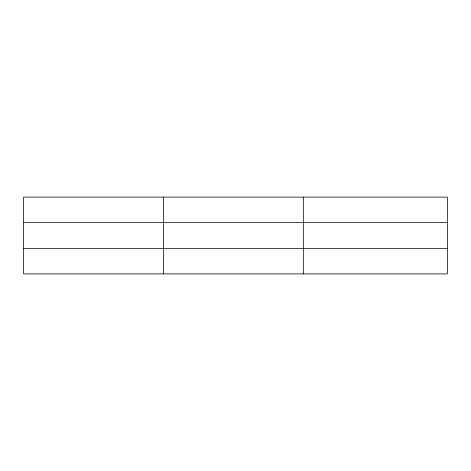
<?xml version="1.0" encoding="UTF-8"?>
<svg xmlns="http://www.w3.org/2000/svg" width="471" height="471" viewBox="0 0 471 471"><rect width="100%" height="100%" fill="white"/><g stroke="black" fill="none" stroke-linecap="round" stroke-linejoin="round"><path stroke-width="0.71" d="M163.437 273.892L163.437 197.108M303.324 273.892L303.324 197.108M447.45 248.553L447.45 273.892L23.55 273.892L23.55 197.108L447.45 197.108L447.45 248.553L23.55 248.553M23.55 222.447L447.45 222.447"/></g></svg>
